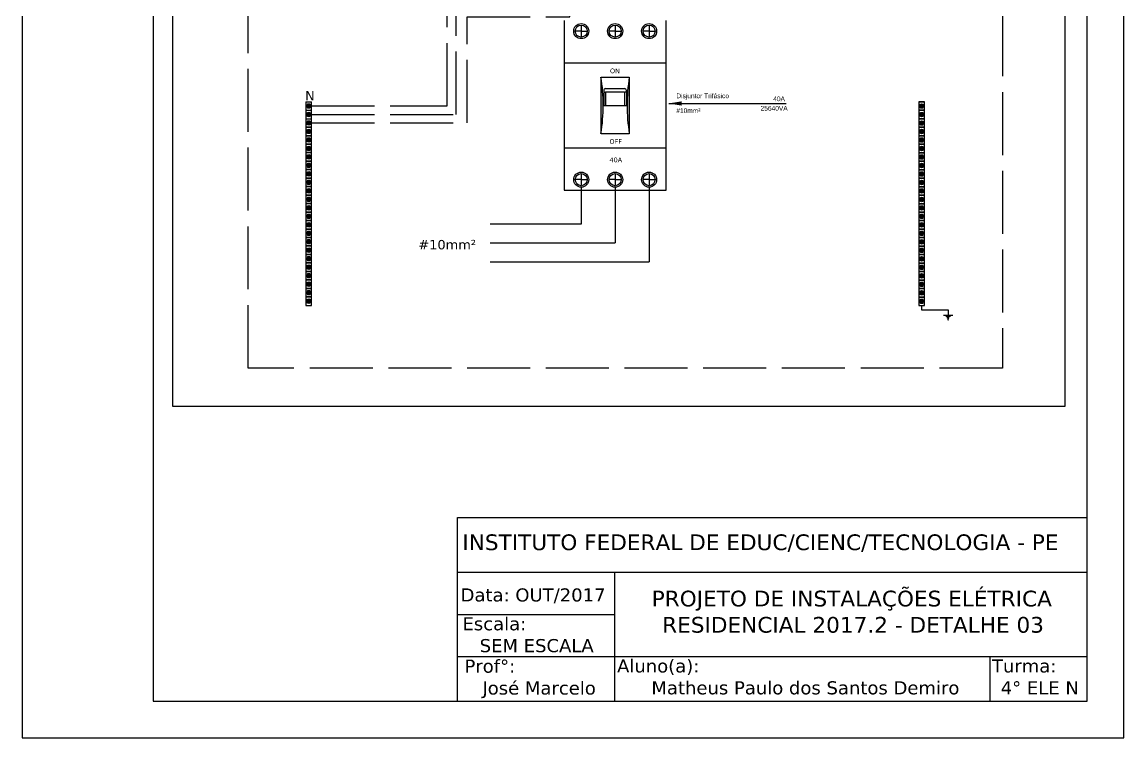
# Model space of a CAD drawing. Header units: millimetres. Extents: x 5615 to 8662, y 3122 to 4264.
# Drawn here: x 7631.1 to 7841.1, y 3967.3 to 4103.7 of the extents above; entities that cross this region are included whole.
import ezdxf

# ---------------------------------------------------------------- set-up
doc = ezdxf.new("R2010")
doc.units = ezdxf.units.MM
doc.linetypes.add('ACAD_ISO02W100', pattern=[15, 12, -3])
doc.layers.add('Neutro', color=4, linetype='ACAD_ISO02W100')
doc.styles.get("Standard").update_dxf_attribs({"font": 'arial.ttf'})
doc.dimstyles.new('ISO-25', dxfattribs={"dimtxt": 2.5, "dimasz": 2.5, "dimexe": 1.25, "dimexo": 0.625, "dimtad": 1, "dimtxsty": 'Standard', "dimcen": 2.5, "dimadec": 0, "dimazin": 0, "dimtfac": 1, "dimtmove": 0, "dimatfit": 3, "dimfxl": 1, "dimarcsym": 0})

msp = doc.modelspace()

# ---------------------------------------------------------------- hatches: boundary and pattern name
for points in [[(7741.4, 4093.25), (7741.4, 4082.46, 0.078466)], [(7746.79, 4093.25, 0.078466), (7746.79, 4082.46)]]:
    msp.add_hatch(color=256).paths.add_polyline_path(points)
h = msp.add_hatch(color=4)
h.paths.add_polyline_path([(7685.63, 4088.16, 0.36549), (7685.28, 4087.74, 0.36549), (7685.63, 4087.32)])
h.paths.add_polyline_path([(7686.13, 4087.74, 0.36549), (7685.78, 4088.16), (7685.78, 4087.32, 0.36549)])
h = msp.add_hatch(color=3)
h.paths.add_polyline_path([(7802.41, 4088.14, 0.36549), (7802.06, 4087.72, 0.36549), (7802.41, 4087.3)])
h.paths.add_polyline_path([(7802.91, 4087.72, 0.36549), (7802.56, 4088.14), (7802.56, 4087.3, 0.36549)])
h = msp.add_hatch(color=4)
h.paths.add_polyline_path([(7685.63, 4086.54, 0.36549), (7685.28, 4086.12, 0.36549), (7685.63, 4085.7)])
h.paths.add_polyline_path([(7686.13, 4086.12, 0.36549), (7685.78, 4086.54), (7685.78, 4085.7, 0.36549)])
h = msp.add_hatch(color=4)
h.paths.add_polyline_path([(7685.63, 4084.93, 0.36549), (7685.28, 4084.51, 0.36549), (7685.63, 4084.09)])
h.paths.add_polyline_path([(7686.13, 4084.51, 0.36549), (7685.78, 4084.93), (7685.78, 4084.09, 0.36549)])
h = msp.add_hatch(color=3)
h.paths.add_polyline_path([(7802.41, 4086.52, 0.36549), (7802.06, 4086.1, 0.36549), (7802.41, 4085.68)])
h.paths.add_polyline_path([(7802.91, 4086.1, 0.36549), (7802.56, 4086.52), (7802.56, 4085.68, 0.36549)])
h = msp.add_hatch(color=3)
h.paths.add_polyline_path([(7802.41, 4084.91, 0.36549), (7802.06, 4084.48, 0.36549), (7802.41, 4084.06)])
h.paths.add_polyline_path([(7802.91, 4084.48, 0.36549), (7802.56, 4084.91), (7802.56, 4084.06, 0.36549)])
h = msp.add_hatch(color=4)
h.paths.add_polyline_path([(7685.63, 4083.31, 0.36549), (7685.28, 4082.89, 0.36549), (7685.63, 4082.47)])
h.paths.add_polyline_path([(7686.13, 4082.89, 0.36549), (7685.78, 4083.31), (7685.78, 4082.47, 0.36549)])
h = msp.add_hatch(color=3)
h.paths.add_polyline_path([(7802.41, 4083.29, 0.36549), (7802.06, 4082.87, 0.36549), (7802.41, 4082.45)])
h.paths.add_polyline_path([(7802.91, 4082.87, 0.36549), (7802.56, 4083.29), (7802.56, 4082.45, 0.36549)])
h = msp.add_hatch(color=4)
h.paths.add_polyline_path([(7685.63, 4081.69, 0.36549), (7685.28, 4081.27, 0.36549), (7685.63, 4080.85)])
h.paths.add_polyline_path([(7686.13, 4081.27, 0.36549), (7685.78, 4081.69), (7685.78, 4080.85, 0.36549)])
h = msp.add_hatch(color=3)
h.paths.add_polyline_path([(7802.41, 4081.67, 0.36549), (7802.06, 4081.25, 0.36549), (7802.41, 4080.83)])
h.paths.add_polyline_path([(7802.91, 4081.25, 0.36549), (7802.56, 4081.67), (7802.56, 4080.83, 0.36549)])
h = msp.add_hatch(color=4)
h.paths.add_polyline_path([(7685.63, 4080.08, 0.36549), (7685.28, 4079.65, 0.36549), (7685.63, 4079.23)])
h.paths.add_polyline_path([(7686.13, 4079.65, 0.36549), (7685.78, 4080.08), (7685.78, 4079.23, 0.36549)])
h = msp.add_hatch(color=4)
h.paths.add_polyline_path([(7685.63, 4078.46, 0.36549), (7685.28, 4078.04, 0.36549), (7685.63, 4077.62)])
h.paths.add_polyline_path([(7686.13, 4078.04, 0.36549), (7685.78, 4078.46), (7685.78, 4077.62, 0.36549)])
h = msp.add_hatch(color=3)
h.paths.add_polyline_path([(7802.41, 4080.05, 0.36549), (7802.06, 4079.63, 0.36549), (7802.41, 4079.21)])
h.paths.add_polyline_path([(7802.91, 4079.63, 0.36549), (7802.56, 4080.05), (7802.56, 4079.21, 0.36549)])
h = msp.add_hatch(color=3)
h.paths.add_polyline_path([(7802.41, 4078.44, 0.36549), (7802.06, 4078.02, 0.36549), (7802.41, 4077.59)])
h.paths.add_polyline_path([(7802.91, 4078.02, 0.36549), (7802.56, 4078.44), (7802.56, 4077.59, 0.36549)])
h = msp.add_hatch(color=4)
h.paths.add_polyline_path([(7685.63, 4076.84, 0.36549), (7685.28, 4076.42, 0.36549), (7685.63, 4076)])
h.paths.add_polyline_path([(7686.13, 4076.42, 0.36549), (7685.78, 4076.84), (7685.78, 4076, 0.36549)])
h = msp.add_hatch(color=3)
h.paths.add_polyline_path([(7802.41, 4076.82, 0.36549), (7802.06, 4076.4, 0.36549), (7802.41, 4075.98)])
h.paths.add_polyline_path([(7802.91, 4076.4, 0.36549), (7802.56, 4076.82), (7802.56, 4075.98, 0.36549)])
h = msp.add_hatch(color=4)
h.paths.add_polyline_path([(7685.63, 4075.22, 0.36549), (7685.28, 4074.8, 0.36549), (7685.63, 4074.38)])
h.paths.add_polyline_path([(7686.13, 4074.8, 0.36549), (7685.78, 4075.22), (7685.78, 4074.38, 0.36549)])
h = msp.add_hatch(color=3)
h.paths.add_polyline_path([(7802.41, 4075.2, 0.36549), (7802.06, 4074.78, 0.36549), (7802.41, 4074.36)])
h.paths.add_polyline_path([(7802.91, 4074.78, 0.36549), (7802.56, 4075.2), (7802.56, 4074.36, 0.36549)])
h = msp.add_hatch(color=4)
h.paths.add_polyline_path([(7685.63, 4073.61, 0.36549), (7685.28, 4073.19, 0.36549), (7685.63, 4072.77)])
h.paths.add_polyline_path([(7686.13, 4073.19, 0.36549), (7685.78, 4073.61), (7685.78, 4072.77, 0.36549)])
h = msp.add_hatch(color=4)
h.paths.add_polyline_path([(7685.63, 4071.99, 0.36549), (7685.28, 4071.57, 0.36549), (7685.63, 4071.15)])
h.paths.add_polyline_path([(7686.13, 4071.57, 0.36549), (7685.78, 4071.99), (7685.78, 4071.15, 0.36549)])
h = msp.add_hatch(color=3)
h.paths.add_polyline_path([(7802.41, 4073.58, 0.36549), (7802.06, 4073.16, 0.36549), (7802.41, 4072.74)])
h.paths.add_polyline_path([(7802.91, 4073.16, 0.36549), (7802.56, 4073.58), (7802.56, 4072.74, 0.36549)])
h = msp.add_hatch(color=3)
h.paths.add_polyline_path([(7802.41, 4071.97, 0.36549), (7802.06, 4071.55, 0.36549), (7802.41, 4071.13)])
h.paths.add_polyline_path([(7802.91, 4071.55, 0.36549), (7802.56, 4071.97), (7802.56, 4071.13, 0.36549)])
h = msp.add_hatch(color=4)
h.paths.add_polyline_path([(7685.63, 4070.37, 0.36549), (7685.28, 4069.95, 0.36549), (7685.63, 4069.53)])
h.paths.add_polyline_path([(7686.13, 4069.95, 0.36549), (7685.78, 4070.37), (7685.78, 4069.53, 0.36549)])
h = msp.add_hatch(color=3)
h.paths.add_polyline_path([(7802.41, 4070.35, 0.36549), (7802.06, 4069.93, 0.36549), (7802.41, 4069.51)])
h.paths.add_polyline_path([(7802.91, 4069.93, 0.36549), (7802.56, 4070.35), (7802.56, 4069.51, 0.36549)])
h = msp.add_hatch(color=4)
h.paths.add_polyline_path([(7685.63, 4068.76, 0.36549), (7685.28, 4068.33, 0.36549), (7685.63, 4067.91)])
h.paths.add_polyline_path([(7686.13, 4068.33, 0.36549), (7685.78, 4068.76), (7685.78, 4067.91, 0.36549)])
h = msp.add_hatch(color=3)
h.paths.add_polyline_path([(7802.41, 4068.73, 0.36549), (7802.06, 4068.31, 0.36549), (7802.41, 4067.89)])
h.paths.add_polyline_path([(7802.91, 4068.31, 0.36549), (7802.56, 4068.73), (7802.56, 4067.89, 0.36549)])
h = msp.add_hatch(color=4)
h.paths.add_polyline_path([(7685.63, 4067.14, 0.36549), (7685.28, 4066.72, 0.36549), (7685.63, 4066.3)])
h.paths.add_polyline_path([(7686.13, 4066.72, 0.36549), (7685.78, 4067.14), (7685.78, 4066.3, 0.36549)])
h = msp.add_hatch(color=3)
h.paths.add_polyline_path([(7802.41, 4067.12, 0.36549), (7802.06, 4066.7, 0.36549), (7802.41, 4066.27)])
h.paths.add_polyline_path([(7802.91, 4066.7, 0.36549), (7802.56, 4067.12), (7802.56, 4066.27, 0.36549)])
h = msp.add_hatch(color=4)
h.paths.add_polyline_path([(7685.63, 4065.52, 0.36549), (7685.28, 4065.1, 0.36549), (7685.63, 4064.68)])
h.paths.add_polyline_path([(7686.13, 4065.1, 0.36549), (7685.78, 4065.52), (7685.78, 4064.68, 0.36549)])
h = msp.add_hatch(color=4)
h.paths.add_polyline_path([(7685.63, 4063.9, 0.36549), (7685.28, 4063.48, 0.36549), (7685.63, 4063.06)])
h.paths.add_polyline_path([(7686.13, 4063.48, 0.36549), (7685.78, 4063.9), (7685.78, 4063.06, 0.36549)])
h = msp.add_hatch(color=3)
h.paths.add_polyline_path([(7802.41, 4065.5, 0.36549), (7802.06, 4065.08, 0.36549), (7802.41, 4064.66)])
h.paths.add_polyline_path([(7802.91, 4065.08, 0.36549), (7802.56, 4065.5), (7802.56, 4064.66, 0.36549)])
h = msp.add_hatch(color=3)
h.paths.add_polyline_path([(7802.41, 4063.88, 0.36549), (7802.06, 4063.46, 0.36549), (7802.41, 4063.04)])
h.paths.add_polyline_path([(7802.91, 4063.46, 0.36549), (7802.56, 4063.88), (7802.56, 4063.04, 0.36549)])
h = msp.add_hatch(color=4)
h.paths.add_polyline_path([(7685.63, 4062.29, 0.36549), (7685.28, 4061.87, 0.36549), (7685.63, 4061.44)])
h.paths.add_polyline_path([(7686.13, 4061.87, 0.36549), (7685.78, 4062.29), (7685.78, 4061.44, 0.36549)])
h = msp.add_hatch(color=3)
h.paths.add_polyline_path([(7802.41, 4062.26, 0.36549), (7802.06, 4061.84, 0.36549), (7802.41, 4061.42)])
h.paths.add_polyline_path([(7802.91, 4061.84, 0.36549), (7802.56, 4062.26), (7802.56, 4061.42, 0.36549)])
h = msp.add_hatch(color=4)
h.paths.add_polyline_path([(7685.63, 4060.67, 0.36549), (7685.28, 4060.25, 0.36549), (7685.63, 4059.83)])
h.paths.add_polyline_path([(7686.13, 4060.25, 0.36549), (7685.78, 4060.67), (7685.78, 4059.83, 0.36549)])
h = msp.add_hatch(color=3)
h.paths.add_polyline_path([(7802.41, 4060.65, 0.36549), (7802.06, 4060.23, 0.36549), (7802.41, 4059.81)])
h.paths.add_polyline_path([(7802.91, 4060.23, 0.36549), (7802.56, 4060.65), (7802.56, 4059.81, 0.36549)])
h = msp.add_hatch(color=4)
h.paths.add_polyline_path([(7685.63, 4059.05, 0.36549), (7685.28, 4058.63, 0.36549), (7685.63, 4058.21)])
h.paths.add_polyline_path([(7686.13, 4058.63, 0.36549), (7685.78, 4059.05), (7685.78, 4058.21, 0.36549)])
h = msp.add_hatch(color=4)
h.paths.add_polyline_path([(7685.63, 4057.44, 0.36549), (7685.28, 4057.01, 0.36549), (7685.63, 4056.59)])
h.paths.add_polyline_path([(7686.13, 4057.01, 0.36549), (7685.78, 4057.44), (7685.78, 4056.59, 0.36549)])
h = msp.add_hatch(color=3)
h.paths.add_polyline_path([(7802.41, 4059.03, 0.36549), (7802.06, 4058.61, 0.36549), (7802.41, 4058.19)])
h.paths.add_polyline_path([(7802.91, 4058.61, 0.36549), (7802.56, 4059.03), (7802.56, 4058.19, 0.36549)])
h = msp.add_hatch(color=3)
h.paths.add_polyline_path([(7802.41, 4057.41, 0.36549), (7802.06, 4056.99, 0.36549), (7802.41, 4056.57)])
h.paths.add_polyline_path([(7802.91, 4056.99, 0.36549), (7802.56, 4057.41), (7802.56, 4056.57, 0.36549)])
h = msp.add_hatch(color=4)
h.paths.add_polyline_path([(7685.63, 4055.82, 0.36549), (7685.28, 4055.4, 0.36549), (7685.63, 4054.98)])
h.paths.add_polyline_path([(7686.13, 4055.4, 0.36549), (7685.78, 4055.82), (7685.78, 4054.98, 0.36549)])
h = msp.add_hatch(color=3)
h.paths.add_polyline_path([(7802.41, 4055.8, 0.36549), (7802.06, 4055.38, 0.36549), (7802.41, 4054.95)])
h.paths.add_polyline_path([(7802.91, 4055.38, 0.36549), (7802.56, 4055.8), (7802.56, 4054.95, 0.36549)])
h = msp.add_hatch(color=4)
h.paths.add_polyline_path([(7685.63, 4054.2, 0.36549), (7685.28, 4053.78, 0.36549), (7685.63, 4053.36)])
h.paths.add_polyline_path([(7686.13, 4053.78, 0.36549), (7685.78, 4054.2), (7685.78, 4053.36, 0.36549)])
h = msp.add_hatch(color=3)
h.paths.add_polyline_path([(7802.41, 4054.18, 0.36549), (7802.06, 4053.76, 0.36549), (7802.41, 4053.34)])
h.paths.add_polyline_path([(7802.91, 4053.76, 0.36549), (7802.56, 4054.18), (7802.56, 4053.34, 0.36549)])
h = msp.add_hatch(color=4)
h.paths.add_polyline_path([(7685.63, 4052.58, 0.36549), (7685.28, 4052.16, 0.36549), (7685.63, 4051.74)])
h.paths.add_polyline_path([(7686.13, 4052.16, 0.36549), (7685.78, 4052.58), (7685.78, 4051.74, 0.36549)])
h = msp.add_hatch(color=4)
h.paths.add_polyline_path([(7685.63, 4050.97, 0.36549), (7685.28, 4050.55, 0.36549), (7685.63, 4050.12)])
h.paths.add_polyline_path([(7686.13, 4050.55, 0.36549), (7685.78, 4050.97), (7685.78, 4050.12, 0.36549)])
h = msp.add_hatch(color=3)
h.paths.add_polyline_path([(7802.41, 4052.56, 0.36549), (7802.06, 4052.14, 0.36549), (7802.41, 4051.72)])
h.paths.add_polyline_path([(7802.91, 4052.14, 0.36549), (7802.56, 4052.56), (7802.56, 4051.72, 0.36549)])
h = msp.add_hatch(color=3)
h.paths.add_polyline_path([(7802.41, 4050.94, 0.36549), (7802.06, 4050.52, 0.36549), (7802.41, 4050.1)])
h.paths.add_polyline_path([(7802.91, 4050.52, 0.36549), (7802.56, 4050.94), (7802.56, 4050.1, 0.36549)])

# ---------------------------------------------------------------- linework, layer by layer
for p, q in [((7631.06, 4264.31), (7631.06, 3967.31)), ((7841.06, 3967.31), (7841.06, 4264.31)), ((7656.06, 4257.31), (7656.06, 3974.31)), ((7834.06, 3974.31), (7834.06, 4257.31)), ((7734.39, 4104.03), (7734.39, 4071.68)), ((7753.8, 4071.68), (7753.8, 4104.03)), ((7737.63, 4102.01), (7736.48, 4102.01)), ((7737.63, 4103.15), (7737.63, 4102.01)), ((7737.63, 4102.01), (7737.63, 4100.86)), ((7737.63, 4102.01), (7738.77, 4102.01)), ((7744.09, 4102.01), (7742.95, 4102.01)), ((7744.09, 4103.15), (7744.09, 4102.01)), ((7744.09, 4102.01), (7744.09, 4100.86)), ((7744.09, 4102.01), (7745.24, 4102.01)), ((7750.56, 4102.01), (7749.42, 4102.01)), ((7750.56, 4103.15), (7750.56, 4102.01)), ((7750.56, 4102.01), (7750.56, 4100.86)), ((7750.56, 4102.01), (7751.71, 4102.01)), ((7734.39, 4095.94), (7747.33, 4095.94)), ((7740.86, 4095.94), (7753.8, 4095.94)), ((7741.4, 4093.25), (7746.79, 4093.25)), ((7741.4, 4082.46), (7741.4, 4093.25)), ((7746.79, 4093.25), (7746.79, 4082.46)), ((7742.28, 4091.06), (7745.88, 4091.06)), ((7741.92, 4090.7), (7741.92, 4087.86)), ((7745.88, 4090.34), (7742.28, 4090.34)), ((7742.28, 4090.34), (7742.28, 4087.86)), ((7745.89, 4090.34), (7745.89, 4087.86)), ((7746.24, 4090.7), (7746.24, 4087.86)), ((7741.82, 4087.86), (7746.37, 4087.86)), ((7746.79, 4082.46), (7741.4, 4082.46)), ((7734.39, 4079.77), (7747.33, 4079.77)), ((7740.86, 4079.77), (7753.8, 4079.77)), ((7737.63, 4074.85), (7737.63, 4073.7)), ((7744.09, 4074.85), (7744.09, 4073.7)), ((7750.56, 4074.85), (7750.56, 4073.7)), ((7737.63, 4073.7), (7736.48, 4073.7)), ((7737.63, 4073.7), (7737.63, 4072.56)), ((7737.63, 4073.7), (7738.77, 4073.7)), ((7744.09, 4073.7), (7742.95, 4073.7)), ((7744.09, 4073.7), (7744.09, 4072.56)), ((7744.09, 4073.7), (7745.24, 4073.7)), ((7750.56, 4073.7), (7749.42, 4073.7)), ((7750.56, 4073.7), (7750.56, 4072.56)), ((7750.56, 4073.7), (7751.71, 4073.7)), ((7734.39, 4071.68), (7753.8, 4071.68)), ((7714.06, 3974.31), (7714.06, 4009.31)), ((7714.06, 4009.31), (7834.06, 4009.31)), ((7834.06, 3998.81), (7714.06, 3998.81)), ((7744.06, 3974.31), (7744.06, 3998.81)), ((7714.06, 3990.81), (7744.06, 3990.81)), ((7714.06, 3982.81), (7834.06, 3982.81)), ((7815.52, 3982.81), (7815.52, 3974.31)), ((7656.06, 3974.31), (7834.06, 3974.31)), ((7631.06, 3967.31), (7841.06, 3967.31))]:
    msp.add_line(p, q)
at = {"color": 3, "linetype": 'ACAD_ISO02W100'}
for p, q in [((7674.15, 4037.8), (7674.15, 4225.39)), ((7817.89, 4225.39), (7817.89, 4037.8)), ((7817.89, 4037.8), (7674.15, 4037.8))]:
    msp.add_line(p, q, dxfattribs=at)
at = {"color": 4}
for p, q in [((7685.16, 4088.55), (7685.16, 4086.93)), ((7685.16, 4088.55), (7686.24, 4088.55)), ((7685.16, 4086.93), (7685.16, 4085.31)), ((7685.16, 4086.93), (7686.24, 4086.93)), ((7685.16, 4086.93), (7686.24, 4086.93)), ((7685.63, 4087.32), (7685.63, 4088.16)), ((7685.78, 4087.32), (7685.78, 4088.16)), ((7686.24, 4086.93), (7686.24, 4088.55)), ((7686.24, 4085.31), (7686.24, 4086.93)), ((7685.16, 4085.31), (7685.16, 4083.7)), ((7685.16, 4085.31), (7686.24, 4085.31)), ((7685.16, 4085.31), (7686.24, 4085.31)), ((7685.63, 4085.7), (7685.63, 4086.54)), ((7685.63, 4084.09), (7685.63, 4084.93)), ((7685.78, 4085.7), (7685.78, 4086.54)), ((7685.78, 4084.09), (7685.78, 4084.93)), ((7686.24, 4083.7), (7686.24, 4085.31)), ((7686.24, 4083.7), (7685.16, 4083.7)), ((7685.16, 4083.7), (7685.16, 4082.08)), ((7685.16, 4083.7), (7686.24, 4083.7)), ((7685.16, 4083.7), (7686.24, 4083.7)), ((7685.63, 4082.47), (7685.63, 4083.31)), ((7685.78, 4082.47), (7685.78, 4083.31)), ((7686.24, 4082.08), (7686.24, 4083.7)), ((7686.24, 4082.08), (7685.16, 4082.08)), ((7685.16, 4082.08), (7685.16, 4080.46)), ((7685.16, 4082.08), (7686.24, 4082.08)), ((7686.24, 4080.46), (7685.16, 4080.46)), ((7685.16, 4080.46), (7685.16, 4078.85)), ((7685.16, 4080.46), (7686.24, 4080.46)), ((7685.63, 4080.85), (7685.63, 4081.69)), ((7685.78, 4080.85), (7685.78, 4081.69)), ((7686.24, 4080.46), (7686.24, 4082.08)), ((7686.24, 4078.85), (7686.24, 4080.46)), ((7686.24, 4078.85), (7685.16, 4078.85)), ((7685.16, 4078.85), (7685.16, 4077.23)), ((7685.16, 4078.85), (7686.24, 4078.85)), ((7685.63, 4079.23), (7685.63, 4080.08)), ((7685.63, 4077.62), (7685.63, 4078.46)), ((7685.78, 4079.23), (7685.78, 4080.08)), ((7685.78, 4077.62), (7685.78, 4078.46)), ((7686.24, 4077.23), (7686.24, 4078.85)), ((7686.24, 4077.23), (7685.16, 4077.23)), ((7685.16, 4077.23), (7685.16, 4075.61)), ((7685.16, 4077.23), (7686.24, 4077.23)), ((7685.63, 4076), (7685.63, 4076.84)), ((7685.78, 4076), (7685.78, 4076.84)), ((7686.24, 4075.61), (7686.24, 4077.23)), ((7686.24, 4075.61), (7685.16, 4075.61)), ((7685.16, 4075.61), (7685.16, 4073.99)), ((7685.16, 4075.61), (7686.24, 4075.61)), ((7685.63, 4074.38), (7685.63, 4075.22)), ((7685.78, 4074.38), (7685.78, 4075.22)), ((7686.24, 4073.99), (7686.24, 4075.61)), ((7686.24, 4073.99), (7685.16, 4073.99)), ((7685.16, 4073.99), (7685.16, 4072.38)), ((7685.16, 4073.99), (7686.24, 4073.99)), ((7686.24, 4072.38), (7685.16, 4072.38)), ((7685.16, 4072.38), (7685.16, 4070.76)), ((7685.16, 4072.38), (7686.24, 4072.38)), ((7685.63, 4072.77), (7685.63, 4073.61)), ((7685.63, 4071.15), (7685.63, 4071.99)), ((7685.78, 4072.77), (7685.78, 4073.61)), ((7685.78, 4071.15), (7685.78, 4071.99)), ((7686.24, 4072.38), (7686.24, 4073.99)), ((7686.24, 4070.76), (7686.24, 4072.38)), ((7686.24, 4070.76), (7685.16, 4070.76)), ((7685.16, 4070.76), (7685.16, 4069.14)), ((7685.16, 4070.76), (7686.24, 4070.76)), ((7685.63, 4069.53), (7685.63, 4070.37)), ((7685.78, 4069.53), (7685.78, 4070.37)), ((7686.24, 4069.14), (7686.24, 4070.76)), ((7686.24, 4069.14), (7685.16, 4069.14)), ((7685.16, 4069.14), (7685.16, 4067.53)), ((7685.16, 4069.14), (7686.24, 4069.14)), ((7685.63, 4067.91), (7685.63, 4068.76)), ((7685.78, 4067.91), (7685.78, 4068.76)), ((7686.24, 4067.53), (7686.24, 4069.14)), ((7686.24, 4067.53), (7685.16, 4067.53)), ((7685.16, 4067.53), (7685.16, 4065.91)), ((7685.16, 4067.53), (7686.24, 4067.53)), ((7686.24, 4065.91), (7685.16, 4065.91)), ((7685.16, 4065.91), (7685.16, 4064.29)), ((7685.16, 4065.91), (7686.24, 4065.91)), ((7685.63, 4066.3), (7685.63, 4067.14)), ((7685.78, 4066.3), (7685.78, 4067.14)), ((7686.24, 4065.91), (7686.24, 4067.53)), ((7686.24, 4064.29), (7686.24, 4065.91)), ((7686.24, 4064.29), (7685.16, 4064.29)), ((7685.16, 4064.29), (7685.16, 4062.67)), ((7685.16, 4064.29), (7686.24, 4064.29)), ((7685.63, 4064.68), (7685.63, 4065.52)), ((7685.63, 4063.06), (7685.63, 4063.9)), ((7685.78, 4064.68), (7685.78, 4065.52)), ((7685.78, 4063.06), (7685.78, 4063.9)), ((7686.24, 4062.67), (7686.24, 4064.29)), ((7686.24, 4062.67), (7685.16, 4062.67)), ((7685.16, 4062.67), (7685.16, 4061.06)), ((7685.16, 4062.67), (7686.24, 4062.67)), ((7685.63, 4061.44), (7685.63, 4062.29)), ((7685.78, 4061.44), (7685.78, 4062.29)), ((7686.24, 4061.06), (7686.24, 4062.67)), ((7686.24, 4061.06), (7685.16, 4061.06)), ((7685.16, 4061.06), (7685.16, 4059.44)), ((7685.16, 4061.06), (7686.24, 4061.06)), ((7686.24, 4059.44), (7685.16, 4059.44)), ((7685.16, 4059.44), (7685.16, 4057.82)), ((7685.16, 4059.44), (7686.24, 4059.44)), ((7685.63, 4059.83), (7685.63, 4060.67)), ((7685.78, 4059.83), (7685.78, 4060.67)), ((7686.24, 4059.44), (7686.24, 4061.06)), ((7686.24, 4057.82), (7686.24, 4059.44)), ((7686.24, 4057.82), (7685.16, 4057.82)), ((7685.16, 4057.82), (7685.16, 4056.21)), ((7685.16, 4057.82), (7686.24, 4057.82)), ((7685.63, 4058.21), (7685.63, 4059.05)), ((7685.63, 4056.59), (7685.63, 4057.44)), ((7685.78, 4058.21), (7685.78, 4059.05)), ((7685.78, 4056.59), (7685.78, 4057.44)), ((7686.24, 4056.21), (7686.24, 4057.82)), ((7686.24, 4056.21), (7685.16, 4056.21)), ((7685.16, 4056.21), (7685.16, 4054.59)), ((7685.16, 4056.21), (7686.24, 4056.21)), ((7685.63, 4054.98), (7685.63, 4055.82)), ((7685.78, 4054.98), (7685.78, 4055.82)), ((7686.24, 4054.59), (7686.24, 4056.21)), ((7686.24, 4054.59), (7685.16, 4054.59)), ((7685.16, 4054.59), (7685.16, 4052.97)), ((7685.16, 4054.59), (7686.24, 4054.59)), ((7685.63, 4053.36), (7685.63, 4054.2)), ((7685.78, 4053.36), (7685.78, 4054.2)), ((7686.24, 4052.97), (7686.24, 4054.59)), ((7686.24, 4052.97), (7685.16, 4052.97)), ((7685.16, 4052.97), (7685.16, 4051.35)), ((7685.16, 4052.97), (7686.24, 4052.97)), ((7686.24, 4051.35), (7685.16, 4051.35)), ((7685.16, 4051.35), (7685.16, 4049.74)), ((7685.16, 4051.35), (7686.24, 4051.35)), ((7685.63, 4051.74), (7685.63, 4052.58)), ((7685.63, 4050.12), (7685.63, 4050.97)), ((7685.78, 4051.74), (7685.78, 4052.58)), ((7685.78, 4050.12), (7685.78, 4050.97)), ((7686.24, 4051.35), (7686.24, 4052.97)), ((7686.24, 4049.74), (7686.24, 4051.35)), ((7685.16, 4049.74), (7686.24, 4049.74))]:
    msp.add_line(p, q, dxfattribs=at)
at = {"color": 3}
for p, q in [((7803.03, 4088.53), (7801.95, 4088.53)), ((7801.95, 4088.53), (7801.95, 4086.91)), ((7801.95, 4088.53), (7803.03, 4088.53)), ((7803.03, 4086.91), (7801.95, 4086.91)), ((7801.95, 4086.91), (7801.95, 4085.29)), ((7801.95, 4086.91), (7803.03, 4086.91)), ((7801.95, 4086.91), (7803.03, 4086.91)), ((7802.41, 4087.3), (7802.41, 4088.14)), ((7802.56, 4087.3), (7802.56, 4088.14)), ((7803.03, 4086.91), (7803.03, 4088.53)), ((7803.03, 4085.29), (7803.03, 4086.91)), ((7803.03, 4085.29), (7801.95, 4085.29)), ((7801.95, 4085.29), (7801.95, 4083.68)), ((7801.95, 4085.29), (7803.03, 4085.29)), ((7801.95, 4085.29), (7803.03, 4085.29)), ((7802.41, 4085.68), (7802.41, 4086.52)), ((7802.41, 4084.06), (7802.41, 4084.91)), ((7802.56, 4085.68), (7802.56, 4086.52)), ((7802.56, 4084.06), (7802.56, 4084.91)), ((7803.03, 4083.68), (7803.03, 4085.29)), ((7803.03, 4083.68), (7801.95, 4083.68)), ((7801.95, 4083.68), (7801.95, 4082.06)), ((7801.95, 4083.68), (7803.03, 4083.68)), ((7801.95, 4083.68), (7803.03, 4083.68)), ((7802.41, 4082.45), (7802.41, 4083.29)), ((7802.56, 4082.45), (7802.56, 4083.29)), ((7803.03, 4082.06), (7803.03, 4083.68)), ((7803.03, 4082.06), (7801.95, 4082.06)), ((7801.95, 4082.06), (7801.95, 4080.44)), ((7801.95, 4082.06), (7803.03, 4082.06)), ((7801.95, 4082.06), (7803.03, 4082.06)), ((7803.03, 4080.44), (7801.95, 4080.44)), ((7801.95, 4080.44), (7801.95, 4078.82)), ((7801.95, 4080.44), (7803.03, 4080.44)), ((7801.95, 4080.44), (7803.03, 4080.44)), ((7802.41, 4080.83), (7802.41, 4081.67)), ((7802.56, 4080.83), (7802.56, 4081.67)), ((7803.03, 4080.44), (7803.03, 4082.06)), ((7803.03, 4078.82), (7803.03, 4080.44)), ((7803.03, 4078.82), (7801.95, 4078.82)), ((7801.95, 4078.82), (7801.95, 4077.21)), ((7801.95, 4078.82), (7803.03, 4078.82)), ((7801.95, 4078.82), (7803.03, 4078.82)), ((7802.41, 4079.21), (7802.41, 4080.05)), ((7802.41, 4077.59), (7802.41, 4078.44)), ((7802.56, 4079.21), (7802.56, 4080.05)), ((7802.56, 4077.59), (7802.56, 4078.44)), ((7803.03, 4077.21), (7803.03, 4078.82)), ((7803.03, 4077.21), (7801.95, 4077.21)), ((7801.95, 4077.21), (7801.95, 4075.59)), ((7801.95, 4077.21), (7803.03, 4077.21)), ((7802.41, 4075.98), (7802.41, 4076.82)), ((7802.56, 4075.98), (7802.56, 4076.82)), ((7803.03, 4075.59), (7803.03, 4077.21)), ((7803.03, 4075.59), (7801.95, 4075.59)), ((7801.95, 4075.59), (7801.95, 4073.97)), ((7801.95, 4075.59), (7803.03, 4075.59)), ((7802.41, 4074.36), (7802.41, 4075.2)), ((7802.56, 4074.36), (7802.56, 4075.2)), ((7803.03, 4073.97), (7803.03, 4075.59)), ((7803.03, 4073.97), (7801.95, 4073.97)), ((7801.95, 4073.97), (7801.95, 4072.36)), ((7801.95, 4073.97), (7803.03, 4073.97)), ((7803.03, 4072.36), (7801.95, 4072.36)), ((7801.95, 4072.36), (7801.95, 4070.74)), ((7801.95, 4072.36), (7803.03, 4072.36)), ((7802.41, 4072.74), (7802.41, 4073.58)), ((7802.41, 4071.13), (7802.41, 4071.97)), ((7802.56, 4072.74), (7802.56, 4073.58)), ((7802.56, 4071.13), (7802.56, 4071.97)), ((7803.03, 4072.36), (7803.03, 4073.97)), ((7803.03, 4070.74), (7803.03, 4072.36)), ((7803.03, 4070.74), (7801.95, 4070.74)), ((7801.95, 4070.74), (7801.95, 4069.12)), ((7801.95, 4070.74), (7803.03, 4070.74)), ((7802.41, 4069.51), (7802.41, 4070.35)), ((7802.56, 4069.51), (7802.56, 4070.35)), ((7803.03, 4069.12), (7803.03, 4070.74)), ((7803.03, 4069.12), (7801.95, 4069.12)), ((7801.95, 4069.12), (7801.95, 4067.5)), ((7801.95, 4069.12), (7803.03, 4069.12)), ((7802.41, 4067.89), (7802.41, 4068.73)), ((7802.56, 4067.89), (7802.56, 4068.73)), ((7803.03, 4067.5), (7803.03, 4069.12)), ((7803.03, 4067.5), (7801.95, 4067.5)), ((7801.95, 4067.5), (7801.95, 4065.89)), ((7801.95, 4067.5), (7803.03, 4067.5)), ((7803.03, 4065.89), (7801.95, 4065.89)), ((7801.95, 4065.89), (7801.95, 4064.27)), ((7801.95, 4065.89), (7803.03, 4065.89)), ((7802.41, 4066.27), (7802.41, 4067.12)), ((7802.56, 4066.27), (7802.56, 4067.12)), ((7803.03, 4065.89), (7803.03, 4067.5)), ((7803.03, 4064.27), (7803.03, 4065.89)), ((7803.03, 4064.27), (7801.95, 4064.27)), ((7801.95, 4064.27), (7801.95, 4062.65)), ((7801.95, 4064.27), (7803.03, 4064.27)), ((7802.41, 4064.66), (7802.41, 4065.5)), ((7802.41, 4063.04), (7802.41, 4063.88)), ((7802.56, 4064.66), (7802.56, 4065.5)), ((7802.56, 4063.04), (7802.56, 4063.88)), ((7803.03, 4062.65), (7803.03, 4064.27)), ((7803.03, 4062.65), (7801.95, 4062.65)), ((7801.95, 4062.65), (7801.95, 4061.04)), ((7801.95, 4062.65), (7803.03, 4062.65)), ((7802.41, 4061.42), (7802.41, 4062.26)), ((7802.56, 4061.42), (7802.56, 4062.26)), ((7803.03, 4061.04), (7803.03, 4062.65)), ((7803.03, 4061.04), (7801.95, 4061.04)), ((7801.95, 4061.04), (7801.95, 4059.42)), ((7801.95, 4061.04), (7803.03, 4061.04)), ((7803.03, 4059.42), (7801.95, 4059.42)), ((7801.95, 4059.42), (7801.95, 4057.8)), ((7801.95, 4059.42), (7803.03, 4059.42)), ((7802.41, 4059.81), (7802.41, 4060.65)), ((7802.56, 4059.81), (7802.56, 4060.65)), ((7803.03, 4059.42), (7803.03, 4061.04)), ((7803.03, 4057.8), (7803.03, 4059.42)), ((7803.03, 4057.8), (7801.95, 4057.8)), ((7801.95, 4057.8), (7801.95, 4056.18)), ((7801.95, 4057.8), (7803.03, 4057.8)), ((7802.41, 4058.19), (7802.41, 4059.03)), ((7802.41, 4056.57), (7802.41, 4057.41)), ((7802.56, 4058.19), (7802.56, 4059.03)), ((7802.56, 4056.57), (7802.56, 4057.41)), ((7803.03, 4056.18), (7803.03, 4057.8)), ((7803.03, 4056.18), (7801.95, 4056.18)), ((7801.95, 4056.18), (7801.95, 4054.57)), ((7801.95, 4056.18), (7803.03, 4056.18)), ((7802.41, 4054.95), (7802.41, 4055.8)), ((7802.56, 4054.95), (7802.56, 4055.8)), ((7803.03, 4054.57), (7803.03, 4056.18)), ((7803.03, 4054.57), (7801.95, 4054.57)), ((7801.95, 4054.57), (7801.95, 4052.95)), ((7801.95, 4054.57), (7803.03, 4054.57)), ((7802.41, 4053.34), (7802.41, 4054.18)), ((7802.56, 4053.34), (7802.56, 4054.18)), ((7803.03, 4052.95), (7803.03, 4054.57)), ((7803.03, 4052.95), (7801.95, 4052.95)), ((7801.95, 4052.95), (7801.95, 4051.33)), ((7801.95, 4052.95), (7803.03, 4052.95)), ((7803.03, 4051.33), (7801.95, 4051.33)), ((7801.95, 4051.33), (7801.95, 4049.72)), ((7801.95, 4051.33), (7803.03, 4051.33)), ((7802.41, 4051.72), (7802.41, 4052.56)), ((7802.41, 4050.1), (7802.41, 4050.94)), ((7802.56, 4051.72), (7802.56, 4052.56)), ((7802.56, 4050.1), (7802.56, 4050.94)), ((7803.03, 4051.33), (7803.03, 4052.95)), ((7803.03, 4049.72), (7803.03, 4051.33)), ((7801.95, 4049.72), (7803.03, 4049.72)), ((7802.49, 4049.72), (7802.49, 4048.92)), ((7802.49, 4048.92), (7807.54, 4048.92)), ((7807.54, 4048.92), (7807.54, 4047.9)), ((7806.65, 4047.9), (7808.44, 4047.9)), ((7807.09, 4047.7), (7807.99, 4047.7)), ((7807.32, 4047.45), (7807.77, 4047.45)), ((7807.43, 4047.23), (7807.66, 4047.23)), ((7807.49, 4047), (7807.6, 4047)), ((7807.54, 4047), (7807.54, 4047.9))]:
    msp.add_line(p, q, dxfattribs=at)
at = {"color": 1, "lineweight": 30}
for p, q in [((7737.63, 4072.27), (7737.63, 4065.23)), ((7744.09, 4072.27), (7744.09, 4061.63)), ((7750.56, 4072.27), (7750.56, 4058.04)), ((7737.63, 4065.23), (7720.28, 4065.23)), ((7720.28, 4061.63), (7744.09, 4061.63)), ((7720.28, 4058.04), (7750.56, 4058.04))]:
    msp.add_line(p, q, dxfattribs=at)
msp.add_lwpolyline([(7659.82, 4228.76), (7829.77, 4228.76), (7829.77, 4030.44), (7659.82, 4030.44)], close=True)
for centre, radius in [((7737.63, 4102.01), 1.44), ((7744.09, 4102.01), 1.44), ((7750.56, 4102.01), 1.44), ((7737.63, 4102.01), 1.15), ((7744.09, 4102.01), 1.15), ((7750.56, 4102.01), 1.15), ((7737.63, 4073.7), 1.44), ((7737.63, 4073.7), 1.15), ((7744.09, 4073.7), 1.44), ((7744.09, 4073.7), 1.15), ((7750.56, 4073.7), 1.44), ((7750.56, 4073.7), 1.15)]:
    msp.add_circle(centre, radius)
at = {"color": 4}
for centre in [(7685.7, 4087.74), (7685.7, 4086.12), (7685.7, 4084.51), (7685.7, 4082.89), (7685.7, 4081.27), (7685.7, 4079.65), (7685.7, 4078.04), (7685.7, 4076.42), (7685.7, 4074.8), (7685.7, 4073.19), (7685.7, 4071.57), (7685.7, 4069.95), (7685.7, 4068.33), (7685.7, 4066.72), (7685.7, 4065.1), (7685.7, 4063.48), (7685.7, 4061.87), (7685.7, 4060.25), (7685.7, 4058.63), (7685.7, 4057.01), (7685.7, 4055.4), (7685.7, 4053.78), (7685.7, 4052.16), (7685.7, 4050.55)]:
    msp.add_circle(centre, 0.427, dxfattribs=at)
at = {"color": 3}
for centre in [(7802.49, 4087.72), (7802.49, 4086.1), (7802.49, 4084.48), (7802.49, 4082.87), (7802.49, 4081.25), (7802.49, 4079.63), (7802.49, 4078.02), (7802.49, 4076.4), (7802.49, 4074.78), (7802.49, 4073.16), (7802.49, 4071.55), (7802.49, 4069.93), (7802.49, 4068.31), (7802.49, 4066.7), (7802.49, 4065.08), (7802.49, 4063.46), (7802.49, 4061.84), (7802.49, 4060.23), (7802.49, 4058.61), (7802.49, 4056.99), (7802.49, 4055.38), (7802.49, 4053.76), (7802.49, 4052.14), (7802.49, 4050.52)]:
    msp.add_circle(centre, 0.427, dxfattribs=at)
for centre, radius, start, end in [((7707.26, 4087.86), 34.56, 351.0269, 8.9731), ((7780.93, 4087.86), 34.56, 171.0269, 188.9731), ((7742.28, 4090.7), 0.359, 90, 270), ((7745.88, 4090.7), 0.359, 270, 90)]:
    msp.add_arc(centre, radius, start, end)
at = {"layer": 'Neutro'}
for points in [[(7686.24, 4084.51), (7715.87, 4084.51), (7715.87, 4104.74), (7735.47, 4104.74), (7735.47, 4148.27), (7733.22, 4148.27)], [(7686.24, 4086.12), (7713.77, 4086.12), (7713.77, 4105.39), (7734.62, 4105.39), (7734.62, 4134.25), (7733.22, 4134.25)], [(7686.24, 4087.74), (7712.09, 4087.74), (7712.09, 4106.29), (7733.78, 4106.29), (7733.78, 4120.23), (7733.22, 4120.23)]]:
    msp.add_lwpolyline(points, dxfattribs=at)

# ---------------------------------------------------------------- texts
at = {"color": 30, "lineweight": 30}
for s, height, p in [('Disjuntor Trifásico', 0.8984, (7755.75, 4089.22)), ('40A', 0.898, (7774.22, 4088.65)), ('#10mm²', 0.898, (7755.75, 4086.39)), ('25640VA', 0.898, (7771.81, 4086.85))]:
    msp.add_text(s, height=height, dxfattribs=at).set_placement(p)
at = {"color": 3, "insert": (7743.11, 4094.88), "char_height": 0.8984, "width": 2.4709, "attachment_point": 1}
msp.add_mtext('{\\fVerdana|b0|i0|c0|p34;ON}', dxfattribs=at)
at = {"attachment_point": 1}
for s, insert, char_height, width in [('{\\fVerdana|b0|i0|c0|p34;N}', (7685.01, 4090.59), 1.7789, 1.541), ('{\\fVerdana|b0|i0|c0|p34;40A}', (7743.01, 4077.92), 0.8984, 2.4709), ('{\\fVerdana|b0|i0|c0|p34;#10mm²}', (7706.59, 4062.21), 1.7969, 13.468)]:
    msp.add_mtext(s, dxfattribs=dict(at, insert=insert, char_height=char_height, width=width))
at = {"color": 1, "insert": (7743.01, 4081.43), "char_height": 0.8984, "width": 2.4709, "attachment_point": 1}
msp.add_mtext('{\\fVerdana|b0|i0|c0|p34;OFF}', dxfattribs=at)
at = {"attachment_point": 1}
for s, width, insert, char_height in [('\\pi0.66329;{\\fVerdana|b0|i0|c0|p34;INSTITUTO FEDERAL DE EDUC/CIENC/TECNOLOGIA - PE}', 119.1667, (7714.31, 4006.1), 3), ('{\\fVerdana|b0|i0|c0|p34;Data: OUT/2017}', 28.7366, (7714.64, 3995.81), 2.5), ('\\pi20.27612;{\\fVerdana|b0|i0|c0|p34;PROJETO DE INSTALAÇÕES ELÉTRICA \\P\\pi22.26772;RESIDENCIAL 2017.2 - DETALHE 03\\H1.11484x; }', 119.1667, (7730.78, 3995.37), 3), ('{\\fVerdana|b0|i0|c0|p34;Escala: \\P   SEM ESCALA}', 37.9283, (7715, 3990.32), 2.5), ('{\\fVerdana|b0|i0|c0|p34;Prof°:\\P\\pi3.41904;José Marcelo}', 28.5859, (7715.38, 3982.24), 2.5), ('{\\fVerdana|b0|i0|c0|p34;Aluno(a): \\P      Matheus Paulo dos Santos Demiro}', 90, (7744.46, 3982.28), 2.5), ('{\\fVerdana|b0|i0|c0|p34;Turma: \\P\\pi1.66523;4° ELE N}', 18.1743, (7815.91, 3982.28), 2.5)]:
    msp.add_mtext_dynamic_manual_height_columns(s, width=width, gutter_width=12.5, heights=[0], dxfattribs=dict(at, insert=insert, char_height=char_height))

# ---------------------------------------------------------------- leaders
at = {"color": 30}
msp.add_leader([(7754.3, 4088.22), (7776.67, 4088.22)], dimstyle='ISO-25', override={"dimgap": 0.625, "dimtad": 0}, dxfattribs=at)

doc.saveas('drawing.dxf')
